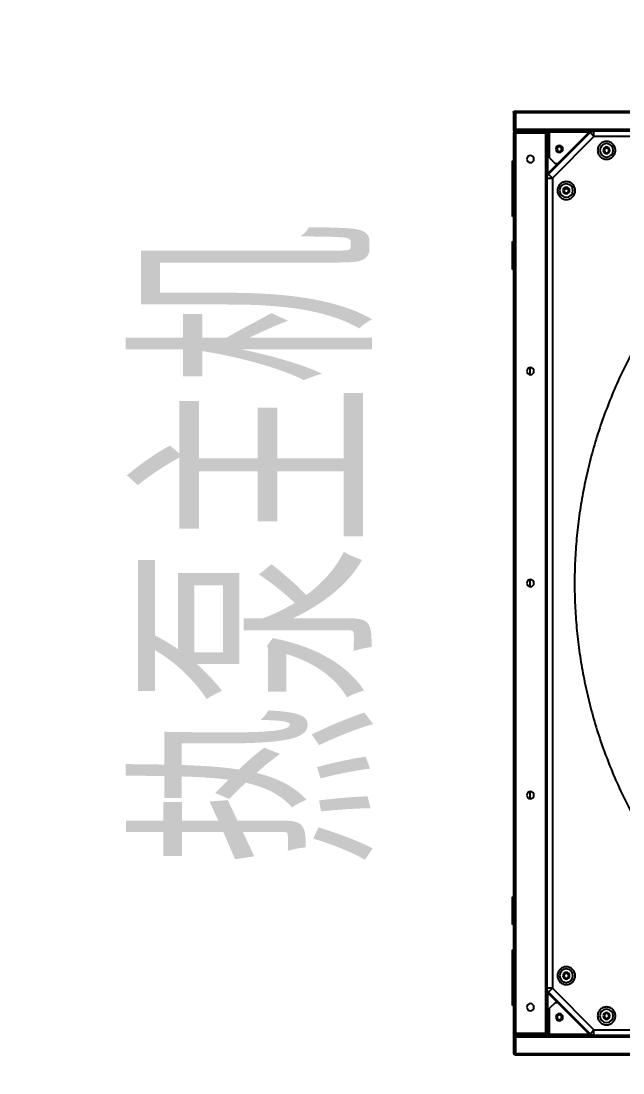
# Model space of a CAD drawing. Header units: millimetres. Extents: x 11476074 to 24729458, y -1239991 to 2813188.
# Drawn here: x 12562160 to 12562700, y 425575 to 426518 of the extents above; entities that cross this region are included whole.
import ezdxf

# ---------------------------------------------------------------- set-up
doc = ezdxf.new("R2010")
doc.units = ezdxf.units.MM
doc.header["$LTSCALE"] = 1000
for name, color, linetype in [('20220819景观提资', 11, 'Continuous'), ('HZHZNEWPLOTLAYER#@$TT', 7, 'Continuous'), ('S-SB', 40, 'Continuous'), ('S-热媒1', 200, '热媒管1')]:
    doc.layers.add(name, color=color, linetype=linetype)
doc.styles.get("Standard").update_dxf_attribs({"font": 'gbenor.shx', "bigfont": 'gbcbig.shx'})
doc.styles.add('TITXV', font='', dxfattribs={"width": 0.7})
doc.styles.get('TITXV').set_extended_font_data('SimSun')
doc.linetypes.add('热媒管1', pattern='A,5,-0.2,["1RM",TITXV,S=0.2,R=0,X=-0.1,Y=-0.1],-0.4', length=5.6)

# ---------------------------------------------------------------- blocks, each defined once
blk = doc.blocks.new('A$C2E1F4B8B')
at = {"layer": '20220819景观提资'}
h = blk.add_hatch(dxfattribs=at)
h.set_pattern_fill('草坪或沼泽', color=68, scale=200)
h.set_pattern_definition([(0, (-25387.84, -126494.34), (800, 800), [120, -24, 32, -24, 120, -480]), (0, (-25427.84, -126470.34), (800, 800), [80, -60, 120, -60, 80, -400]), (0, (-25147.84, -126150.34), (800, 800), [100, -40, 100, -560]), (0, (-25547.84, -125990.34), (800, 800), [40, -80, 40, -640]), (90, (-25467.84, -125990.34), (-800, 800), [72, -728]), (90, (-25227.84, -126470.34), (-800, 800), [80, -720]), (90, (-25027.84, -126150.34), (-800, 800), [80, -720]), (45, (-25123.84, -126478.34), (9e-14, 800), [80, -1051.3708]), (135, (-25331.84, -126478.34), (-800, 9e-14), [80, -1051.3708]), (63.43495, (-25147.84, -126474.34), (4e-08, 800), [80, -1708.8544]), (75.96376, (-25187.84, -126470.34), (3e-08, 800), [80, -3218.4845]), (75.96376, (-24987.84, -126150.34), (3e-08, 800), [64, -3234.4845]), (75.96376, (-25451.84, -125990.34), (3e-08, 800), [56, -3242.4845]), (104.03624, (-25267.84, -126470.34), (-3e-08, 800), [80, -3218.4845]), (104.03624, (-25067.84, -126150.34), (-3e-08, 800), [64, -3234.4845]), (104.03624, (-25483.84, -125990.34), (-3e-08, 800), [56, -3242.4845]), (116.56505, (-25307.84, -126474.34), (-3e-07, 800), [80, -1708.8534])])
edge = h.paths.add_edge_path()
edge.add_arc((44235.03, 65460.2), 1750.28, 360, 395.09193)
edge.add_line((45667.17, 66466.42), (38842.06, 76200))
edge.add_line((38842.06, 76200), (37506, 76200))
edge.add_line((37506, 76200), (37234.9, 76200))
edge.add_line((37234.9, 76200), (37234.9, 77700))
edge.add_line((37234.9, 77700), (35934.9, 77700))
edge.add_line((35934.9, 77700), (34734.9, 77700))
edge.add_line((34734.9, 77700), (34734.9, 85100))
edge.add_line((34734.9, 85100), (34979.15, 85192.41))
edge.add_line((34979.15, 85192.41), (32340.76, 83499.46))
edge.add_line((32340.76, 83499.46), (32534.9, 83500))
edge.add_line((32534.9, 83500), (28299.19, 83500))
edge.add_line((28299.19, 83500), (28299.19, 81108.02))
edge.add_line((28299.19, 81108.02), (28299.19, 78471.41))
edge.add_line((28299.19, 78471.41), (32556.41, 78468.58))
edge.add_line((32556.41, 78468.58), (32556.41, 73287.21))
edge.add_line((32556.41, 73287.21), (35556.41, 73287.21))
edge.add_line((35556.41, 73287.21), (35556.41, 72687.21))
edge.add_line((35556.41, 72687.21), (38201.07, 72687.21))
edge.add_line((38201.07, 72687.21), (38201.07, 73587.21))
edge.add_line((38201.07, 73587.21), (40001.07, 73587.21))
edge.add_line((40001.07, 73587.21), (40001.07, 71787.21))
edge.add_line((40001.07, 71787.21), (38201.07, 71787.21))
edge.add_line((38201.07, 71787.21), (33618.63, 71787.21))
edge.add_line((33618.63, 71787.21), (33618.63, 72687.21))
edge.add_line((33618.63, 72687.21), (32556.41, 72687.21))
edge.add_line((32556.41, 72687.21), (32556.41, 73287.21))
edge.add_line((32556.41, 73287.21), (32556.41, 78468.58))
edge.add_line((32556.41, 78468.58), (28299.19, 78471.41))
edge.add_line((28299.19, 78471.41), (28299.19, 81108.02))
edge.add_line((28299.19, 81108.02), (28299.19, 83500))
edge.add_line((28299.19, 83500), (32768.93, 84300))
edge.add_line((32768.93, 84300), (33817.19, 84300))
edge.add_line((33817.19, 84300), (34979.15, 85192.41))
edge.add_line((34979.15, 85192.41), (36171.94, 86028.88))
edge.add_line((36171.94, 86028.88), (33186.35, 90286.39))
edge.add_line((33186.35, 90286.39), (26614.81, 85677.89))
edge.add_arc((24692.27, 88307.12), 3257.15, 271.35346, 306.17489, ccw=False)
edge.add_line((24769.21, 85050.88), (22434.9, 85050))
edge.add_arc((22408.27, 82298.72), 2751.41, 89.44547, 125.03665)
edge.add_line((20828.69, 84551.53), (19610.37, 83697.15))
edge.add_arc((20198.54, 80755.37), 3000, 35.03464, 101.30653, ccw=False)
edge.add_line((22654.96, 82477.58), (34282.36, 65893.28))
edge.add_arc((31825.95, 64171.06), 3000, -54.96536, 35.03464, ccw=False)
edge.add_line((33548.16, 61714.65), (27598.93, 57543.59))
edge.add_arc((25876.71, 60000), 3000, 270, 305.03464, ccw=False)
edge.add_line((25876.71, 57000), (6534.9, 57000))
edge.add_arc((6534.9, 60000), 3000, 180, 270, ccw=False)
edge.add_line((3534.9, 60000), (3534.9, 67789.64))
edge.add_line((3534.9, 67789.64), (2225.69, 66888.59))
edge.add_arc((4120.7, 64580.63), 2986.26, 129.38858, 178.99224)
edge.add_line((1134.9, 64633.15), (1134.9, 55900))
edge.add_line((1134.9, 55900), (5084.9, 55900))
edge.add_line((5084.9, 55900), (31718.62, 55900))
edge.add_line((31718.62, 55900), (31718.62, 58600))
edge.add_line((31718.62, 58600), (30245.18, 58600))
edge.add_line((30245.18, 58600), (30245.18, 59000))
edge.add_line((30245.18, 59000), (35469.95, 59000))
edge.add_line((35469.95, 59000), (35469.95, 60499.95))
edge.add_line((35469.95, 60499.95), (33405.97, 60499.95))
edge.add_line((33405.97, 60499.95), (33405.97, 60899.95))
edge.add_line((33405.97, 60899.95), (40285.24, 60899.95))
edge.add_line((40285.24, 60899.95), (40285.24, 60899.95))
edge.add_line((40285.24, 60899.95), (40285.24, 61499.95))
edge.add_line((40285.24, 61499.95), (42085.24, 61499.95))
edge.add_line((42085.24, 61499.95), (42085.24, 60899.9))
edge.add_line((42085.24, 60899.9), (45985.31, 60899.81))
edge.add_line((45985.31, 60899.81), (45985.31, 65460.2))
h.paths.add_polyline_path([(35284.9, 75502.28), (35284.9, 76102.28), (37084.9, 76102.28), (37084.9, 75502.28)], flags=16)
h.paths.add_polyline_path([(34684.9, 76202.28), (34684.9, 77500), (36484.9, 77500), (36484.9, 76202.28)], flags=16)
h.paths.add_polyline_path([(36184.9, 74802.28), (34384.9, 74802.28), (34384.9, 75402.28), (36184.9, 75402.28)], flags=16)
h.paths.add_polyline_path([(36184.9, 74102.28), (34384.9, 74102.28), (34384.9, 74702.28), (36184.9, 74702.28)], flags=16)
h.paths.add_polyline_path([(35556.41, 73387.26), (33756.41, 73387.26), (33756.41, 73987.26), (35556.41, 73987.26)], flags=16)
h.paths.add_polyline_path([(35556.41, 73287.21), (35556.41, 72687.21), (32556.41, 72687.21), (32556.41, 73287.21)], flags=17)
h.paths.add_polyline_path([(36335.93, 71087.21), (34535.93, 71087.21), (34535.93, 71687.21), (36335.93, 71687.21)], flags=16)
h.paths.add_polyline_path([(36335.93, 70387.21), (34835.93, 70387.21), (34835.93, 70987.21), (36335.93, 70987.21)], flags=16)
h.paths.add_polyline_path([(36635.93, 69687.21), (34835.93, 69687.21), (34835.93, 70287.21), (36635.93, 70287.21)], flags=16)
h.paths.add_polyline_path([(36635.93, 67787.21), (36635.93, 69587.21), (42635.93, 69587.21), (42635.93, 67787.21), (40835.93, 67787.21)], flags=16)
h.paths.add_polyline_path([(36535.93, 67787.21), (35785.21, 67787.21), (35785.21, 69587.21), (36535.93, 69587.21)], flags=16)
h.paths.add_polyline_path([(35785.21, 67087.21), (35785.21, 67687.21), (38785.21, 67687.21), (38785.21, 67087.21)], flags=16)
h.paths.add_polyline_path([(35934.9, 65707.21), (35934.9, 66987.21), (38634.9, 66987.21), (38634.9, 65707.21)], flags=16)
h.paths.add_polyline_path([(37585.21, 65093.56), (37585.21, 65693.56), (37585.21, 65707.21), (39385.21, 65707.21), (39385.21, 65693.61), (39385.21, 65093.56)], flags=16)
h.paths.add_polyline_path([(39485.21, 64393.56), (39485.21, 65693.61), (43444.68, 65693.61), (43444.68, 65693.56), (45244.68, 65693.56), (45244.68, 63893.56), (43444.68, 63893.56), (43444.68, 64393.56)], flags=16)
h.paths.add_polyline_path([(38131.28, 63693.56), (38131.28, 64293.56), (40831.28, 64293.56), (40831.28, 63693.56)], flags=16)
h.paths.add_polyline_path([(36985.21, 64393.56), (36985.21, 64993.56), (39385.21, 64993.56), (39385.21, 64393.56)], flags=16)
h.paths.add_polyline_path([(39385.21, 65707.21), (39385.21, 65693.61), (37585.21, 65693.61), (37585.21, 65707.21)], flags=0)
h.paths.add_polyline_path([(39631.28, 62993.56), (39631.28, 63593.56), (41431.28, 63593.56), (41431.28, 62993.56)], flags=16)
h.paths.add_polyline_path([(40531.28, 62893.56), (42031.28, 62893.56), (42031.28, 62293.56), (40531.28, 62293.56)], flags=16)
h.paths.add_polyline_path([(40531.28, 62193.56), (42331.28, 62193.56), (42331.28, 61593.56), (40531.28, 61593.56)], flags=16)
blk = doc.blocks.new('A$C2A916A55')
at = {"color": 8, "linetype": 'Continuous'}
for p, q in [((-164, -31.6), (-164, -1018.4)), ((-162.4, -1018.4), (-162.4, -31.6)), ((-147.6, -1018.4), (-147.6, -31.6)), ((665.6, -31.6), (665.6, -1018.4)), ((680.4, -31.6), (680.4, -1018.4)), ((682, -1018.4), (682, -31.6)), ((-146, -1018.4), (-146, -671.77)), ((664, -671.87), (664, -1018.4)), ((-141.21, -948.02), (-141.21, -708.8)), ((659.21, -708.8), (659.21, -948.02)), ((-146, -948.02), (-141.21, -948.02)), ((-145.63, -951.92), (-144.74, -951.55)), ((-141.21, -948.02), (-144.74, -951.55)), ((-144.74, -951.55), (-107.55, -988.75)), ((-104.02, -985.22), (-141.21, -948.02)), ((659.21, -948.02), (622.02, -985.22)), ((625.55, -988.75), (662.75, -951.55)), ((662.75, -951.55), (659.21, -948.02)), ((659.21, -948.02), (664, -948.02)), ((663.63, -951.92), (662.75, -951.55)), ((-145.4, -952.15), (-107.91, -989.63)), ((-145.4, -952.15), (-145.4, -987.9)), ((625.92, -989.63), (663.4, -952.15)), ((663.4, -987.9), (663.4, -952.15)), ((-146, -987.9), (-145.4, -987.9)), ((-145, -989), (-146, -989)), ((-145.4, -987.9), (-122, -987.9)), ((-145, -991), (-145, -987.9)), ((-144.4, -989.4), (-144.4, -987.9)), ((-144.4, -989.4), (-144.4, -990)), ((-144.4, -989.4), (-108.14, -989.4)), ((-117, -982.9), (-122, -987.9)), ((-117, -980.55), (-117, -982.9)), ((-107.91, -989.63), (-107.55, -988.75)), ((-107.55, -988.75), (-104.02, -985.22)), ((622.02, -985.22), (-104.02, -985.22)), ((-104.02, -985.22), (-104.02, -990)), ((622.02, -985.22), (625.55, -988.75)), ((622.02, -990), (622.02, -985.22)), ((625.55, -988.75), (625.92, -989.63)), ((626.15, -989.4), (662.4, -989.4)), ((635, -982.9), (635, -980.55)), ((640, -987.9), (635, -982.9)), ((640, -987.9), (663.4, -987.9)), ((662.4, -987.9), (662.4, -989.4)), ((662.4, -990), (662.4, -989.4)), ((663, -1017), (663, -987.9)), ((663, -988.04), (664, -988.04)), ((663.4, -987.9), (664, -987.9)), ((664, -987.9), (664, -990.89)), ((-146, -991), (-145, -991)), ((-146, -1018.4), (-146, -992.5)), ((-145, -992.5), (-146, -992.5)), ((-145, -991), (-145, -992.5)), ((-145, -992.5), (-145, -1018.4)), ((-144.4, -990), (662.4, -990)), ((-144.4, -991.6), (-144.4, -990)), ((662.4, -991.6), (-144.4, -991.6)), ((-144.4, -1018.4), (-144.4, -991.6)), ((662.4, -990), (662.4, -991.6)), ((662.4, -1018.4), (662.4, -991.6)), ((663, -991), (663, -990.99)), ((664, -991), (663, -991)), ((663, -992.5), (663, -991)), ((663, -1018.4), (663, -992.5)), ((664, -992.5), (663, -992.5)), ((663.65, -990), (664, -990)), ((664, -992.5), (664, -1018.4)), ((65.8, -1005.12), (72.2, -1005.12)), ((65.8, -1005.12), (72.2, -1005.12)), ((255.8, -1005.12), (262.2, -1005.12)), ((255.8, -1005.12), (262.2, -1005.12)), ((445.8, -1005.12), (452.2, -1005.12)), ((445.8, -1005.12), (452.2, -1005.12)), ((-145, -1017), (-144.4, -1017)), ((663, -1017), (662.4, -1017)), ((663, -1017), (663, -1017)), ((-162.4, -1018.4), (-164, -1018.4)), ((-162.46, -1019), (-162, -1019)), ((-147.6, -1018.4), (-162.4, -1018.4)), ((-146, -1019), (-162.4, -1019)), ((-146, -1020), (-162.4, -1020)), ((-162, -1018.4), (-162, -1019)), ((-146, -1019), (-162, -1019)), ((-162, -1019), (-146, -1019)), ((-146, -1018.4), (-147.6, -1018.4)), ((-146, -1019), (-146, -1018.4)), ((-146, -1018.4), (-146, -1019)), ((-146, -1019), (-146, -1020)), ((-146, -1019), (-145.88, -1019)), ((-146, -1019), (-146, -1019)), ((662.4, -1018.4), (-144.4, -1018.4)), ((-144.4, -1018.4), (-144.4, -1020)), ((662.4, -1020), (-144.4, -1020)), ((-119.5, -1020), (-119.5, -1021)), ((-119.5, -1021), (-69.5, -1021)), ((-69.5, -1021), (-69.5, -1020)), ((-47, -1020), (-47, -1021)), ((-47, -1021), (-22, -1021)), ((-22, -1021), (-22, -1020)), ((540, -1020), (540, -1021)), ((540, -1021), (565, -1021)), ((565, -1021), (565, -1020)), ((587.5, -1020), (587.5, -1021)), ((587.5, -1021), (612.5, -1021)), ((612.5, -1021), (637.5, -1021)), ((637.5, -1021), (637.5, -1020)), ((662.4, -1020), (662.4, -1018.4)), ((663.99, -1019), (663.99, -1018.54)), ((663.99, -1019), (664, -1019.11)), ((665.6, -1018.4), (664, -1018.4)), ((664, -1018.52), (664, -1019)), ((664, -1019), (664, -1020)), ((680.4, -1019), (664, -1019)), ((665, -1019), (664, -1019)), ((680.4, -1020), (664, -1020)), ((665, -1018.4), (665, -1019)), ((665, -1019), (680.45, -1019)), ((680.4, -1018.4), (665.6, -1018.4)), ((682, -1018.4), (680.4, -1018.4)), ((680.99, -1020), (680.4, -1020)), ((680.99, -1018.4), (680.99, -1018.49)), ((682, -1019), (681.88, -1019)), ((682, -1018.52), (682, -1019))]:
    blk.add_line(p, q, dxfattribs=at)
for centre, radius in [((-128.82, -936.78), 6), ((646.82, -936.78), 6), ((-128.82, -936.78), 3), ((-128.82, -936.77), 2.1), ((646.82, -936.78), 3), ((646.82, -936.77), 2.1), ((-92.77, -972.83), 6), ((-92.77, -972.83), 3), ((-92.8, -972.8), 2.1), ((610.77, -972.83), 6), ((610.77, -972.83), 3), ((610.8, -972.8), 2.1), ((-130, -979), 3.2), ((-130, -979), 2.1), ((648, -979), 3.2), ((648, -979), 2.1), ((-121, -1005), 3.2), ((69, -1005), 3.2), ((259, -1005), 3.2), ((449, -1005), 3.2), ((639, -1005), 3.2)]:
    blk.add_circle(centre, radius, dxfattribs=at)
for centre, radius, start, end in [((-141.2, -948.02), 5.01, 196.57406, 224.9533), ((659.2, -948.02), 5.01, 315.0467, 343.3598), ((-144.4, -991), 1.6, 112.10159, 180), ((-104.01, -985.21), 5.01, 225.0467, 253.3598), ((622.01, -985.21), 5.01, 286.6402, 314.9533), ((662.4, -991), 1.6, 0, 67.89841), ((-162.4, -1018.4), 1.6, 180, 270), ((-162.4, -1018.4), 0.6, 180, 270), ((-162, -1019), 0.002, 180, 270), ((-144.4, -1018.4), 1.6, 180, 270), ((-146, -1019), 0.002, 270, 0), ((-146, -1019), 1, 270, 314.01663), ((-144.4, -1018.4), 0.6, 180, 270), ((662.4, -1018.4), 0.6, 270, 0), ((662.4, -1018.4), 1.6, 270, 0), ((665, -1019), 0.002, 180, 270), ((680.4, -1018.4), 0.6, 270, 0), ((680.4, -1018.4), 1.6, 270, 0), ((680.99, -1019), 1, 270, 0)]:
    blk.add_arc(centre, radius, start, end, dxfattribs=at)
for centre, major_axis, start_param, end_param in [((-104.38, -986.09), (-1.92, -4.62), 5.89088, 6.002142), ((622.38, -986.09), (1.92, -4.62), 0.281043, 0.392305)]:
    blk.add_ellipse(centre, major_axis=major_axis, ratio=0.998885, start_param=start_param, end_param=end_param, dxfattribs=at)
for points, knots in [([(659.21, -708.8), (656.35, -714.82), (650.6, -726.92), (640.9, -744.62), (630.34, -762.08), (618.84, -779.19), (606.44, -795.9), (593.16, -812.13), (579.01, -827.82), (564.04, -842.9), (548.29, -857.3), (531.79, -870.97), (514.61, -883.85), (496.8, -895.89), (478.43, -907.05), (459.55, -917.29), (440.24, -926.57), (420.58, -934.88), (400.63, -942.19), (380.47, -948.5), (360.18, -953.8), (339.81, -958.09), (319.47, -961.4), (299.19, -963.72), (279.06, -965.1), (259, -965.56), (238.94, -965.1), (218.81, -963.72), (198.54, -961.4), (178.19, -958.09), (157.83, -953.8), (137.53, -948.5), (117.38, -942.19), (97.42, -934.88), (77.76, -926.57), (58.46, -917.29), (39.58, -907.05), (21.2, -895.89), (3.39, -883.85), (-13.79, -870.97), (-30.28, -857.3), (-46.04, -842.9), (-61.01, -827.82), (-75.15, -812.13), (-88.44, -795.9), (-100.84, -779.19), (-112.34, -762.08), (-122.9, -744.62), (-132.6, -726.92), (-138.35, -714.82), (-141.21, -708.8)], [0, 0, 0, 0, 0.019912, 0.040003, 0.060267, 0.080846, 0.101562, 0.122409, 0.143476, 0.16463, 0.185865, 0.207214, 0.228594, 0.25, 0.271406, 0.292787, 0.314135, 0.33537, 0.356525, 0.377591, 0.398439, 0.419154, 0.439733, 0.459998, 0.480089, 0.5, 0.519912, 0.540003, 0.560267, 0.580846, 0.601562, 0.622409, 0.643476, 0.66463, 0.685865, 0.707214, 0.728594, 0.75, 0.771406, 0.792787, 0.814135, 0.83537, 0.856525, 0.877591, 0.898439, 0.919154, 0.939733, 0.959998, 0.980089, 1, 1, 1, 1]), ([(611.51, -974.77), (611.61, -974.61), (612.07, -973.85), (612.47, -972.94), (612.72, -972.15), (612.74, -972.08)], [0, 0, 0, 0, 0.195595, 0.927649, 1, 1, 1, 1]), ([(-162, -1019), (-162, -1019), (-162, -1019), (-162, -1019), (-162, -1019), (-162, -1019), (-162, -1019), (-162, -1019), (-162, -1019), (-162, -1019)], [0, 0, 0, 0, 0.214369, 0.320399, 0.426428, 0.532458, 0.746827, 0.852857, 1, 1, 1, 1])]:
    blk.add_open_spline(points, degree=3, knots=knots, dxfattribs=at)
at = {"color": 8, "linetype": 'Continuous', "start_tangent": (50.429055, 5.355315), "end_tangent": (50.429055, -5.355315)}
for points in [[(-128.82, -944.78), (-125.88, -944.21), (-124.44, -943.47), (-123.16, -942.43), (-122.12, -941.15), (-121.38, -939.72), (-120.82, -936.78), (-121.38, -933.83), (-122.12, -932.4), (-123.16, -931.12), (-124.44, -930.08), (-125.88, -929.34), (-128.82, -928.78), (-131.76, -929.34), (-133.2, -930.08), (-134.48, -931.12), (-135.52, -932.4), (-136.26, -933.83), (-136.82, -936.78), (-136.26, -939.72), (-135.52, -941.15), (-134.48, -942.43), (-133.2, -943.47), (-131.76, -944.21), (-128.82, -944.78)], [(646.82, -944.78), (649.77, -944.21), (651.2, -943.47), (652.48, -942.43), (653.52, -941.15), (654.26, -939.72), (654.82, -936.78), (654.26, -933.83), (653.52, -932.4), (652.48, -931.12), (651.2, -930.08), (649.77, -929.34), (646.82, -928.78), (643.88, -929.34), (642.44, -930.08), (641.16, -931.12), (640.13, -932.4), (639.38, -933.83), (638.82, -936.78), (639.38, -939.72), (640.13, -941.15), (641.16, -942.43), (642.44, -943.47), (643.88, -944.21), (646.82, -944.78)], [(-92.77, -980.83), (-89.83, -980.26), (-88.39, -979.52), (-87.11, -978.48), (-86.07, -977.2), (-85.33, -975.77), (-84.77, -972.83), (-85.33, -969.88), (-86.07, -968.45), (-87.11, -967.17), (-88.39, -966.13), (-89.83, -965.39), (-92.77, -964.83), (-95.71, -965.39), (-97.15, -966.13), (-98.43, -967.17), (-99.47, -968.45), (-100.21, -969.88), (-100.77, -972.83), (-100.21, -975.77), (-99.47, -977.2), (-98.43, -978.48), (-97.15, -979.52), (-95.71, -980.26), (-92.77, -980.83)], [(610.77, -980.83), (613.72, -980.26), (615.15, -979.52), (616.43, -978.48), (617.47, -977.2), (618.21, -975.77), (618.77, -972.83), (618.21, -969.88), (617.47, -968.45), (616.43, -967.17), (615.15, -966.13), (613.72, -965.39), (610.77, -964.83), (607.83, -965.39), (606.39, -966.13), (605.11, -967.17), (604.08, -968.45), (603.33, -969.88), (602.77, -972.83), (603.33, -975.77), (604.08, -977.2), (605.11, -978.48), (606.39, -979.52), (607.83, -980.26), (610.77, -980.83)]]:
    blk.add_spline(points, degree=3, dxfattribs=at)
blk = doc.blocks.new('A$C3098313E')
at = {"layer": 'S-热媒1', "xscale": -1, "rotation": 270}
blk.add_blockref('A$C2A916A55', (4300.01, 1811.96), dxfattribs=at)
at = {"layer": 'S-SB'}
blk.add_text('热泵主机', height=200, rotation=90, dxfattribs=at).set_placement((3153.21, 1816.93))
blk = doc.blocks.new('00')
blk.add_blockref('A$C3098313E', (12559321.81, 423943.26))
at = {"layer": 'HZHZNEWPLOTLAYER#@$TT'}
blk.add_blockref('A$C2E1F4B8B', (12555561.91, 362813.21), dxfattribs=at)

msp = doc.modelspace()

# ---------------------------------------------------------------- block references
msp.add_blockref('00', (0, 0))

doc.saveas('drawing.dxf')
